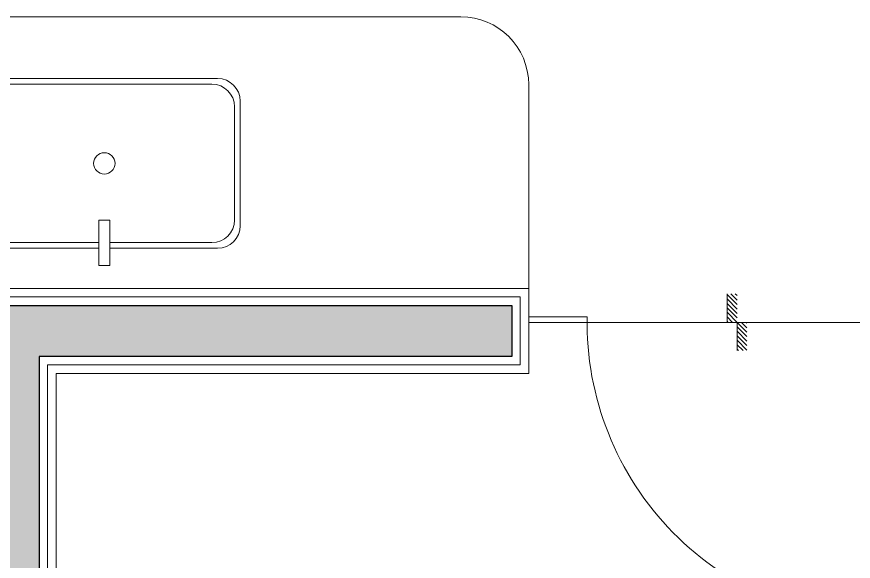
# Model space of a CAD drawing. Header units: inches. Extents: x 211391 to 214260, y -106888 to -102532.
# Drawn here: x 213209.2 to 213283.1, y -106688.5 to -106640.4 of the extents above; entities that cross this region are included whole.
import ezdxf

# ---------------------------------------------------------------- set-up
doc = ezdxf.new("R2010")
doc.units = ezdxf.units.IN
doc.header["$MEASUREMENT"] = 0
doc.layers.get('0').update_dxf_attribs({"color": 4})
for name, color, linetype, lineweight in [('counter', 177, 'Continuous', 13), ('DROP', 1, 'Continuous', 5), ('FIXTURES', 8, 'Continuous', 9), ('GLASS', 4, 'Continuous', 18), ('HATCH', 251, 'Continuous', 13), ('STONE', 1, 'Continuous', 18), ('WALL', 5, 'Continuous', 25)]:
    doc.layers.add(name, color=color, linetype=linetype, lineweight=lineweight)

# ---------------------------------------------------------------- blocks, each defined once
blk = doc.blocks.new('AETJUEU')
at = {"layer": 'FIXTURES'}
for p, q in [((67937.682, -56339.054), (67936.693, -56339.054)), ((67936.693, -56339.054), (67936.693, -56343.072)), ((67937.682, -56343.072), (67937.682, -56339.054)), ((67936.693, -56340.576), (67927.188, -56340.576)), ((67947.188, -56340.576), (67937.682, -56340.576)), ((67936.693, -56341.076), (67927.688, -56341.076)), ((67946.688, -56341.076), (67937.682, -56341.076)), ((67925.188, -56342.576), (67925.188, -56353.576)), ((67949.188, -56353.576), (67949.188, -56342.576)), ((67925.688, -56343.076), (67925.688, -56353.076)), ((67936.693, -56343.072), (67937.682, -56343.072)), ((67948.688, -56353.076), (67948.688, -56343.076)), ((67927.688, -56355.076), (67946.688, -56355.076)), ((67927.188, -56355.576), (67947.188, -56355.576))]:
    blk.add_line(p, q, dxfattribs=at)
blk.add_circle((67937.188, -56348.076), 0.945, dxfattribs=at)
for centre, start, end in [((67927.188, -56342.576), 90, 180), ((67947.188, -56342.576), 0, 90), ((67927.688, -56343.076), 90, 180), ((67946.688, -56343.076), 0, 90), ((67927.688, -56353.076), 180, 270), ((67946.688, -56353.076), 270, 0), ((67927.188, -56353.576), 180, 270), ((67947.188, -56353.576), 270, 0)]:
    blk.add_arc(centre, 2, start, end, dxfattribs=at)
blk = doc.blocks.new('*X6')
at = {"color": 0}
for p, q in [((0, 0), (6, 6)), ((0, 2.65), (3.35, 6)), ((0, 5.3), (0.7, 6)), ((2.65, 0), (8.65, 6)), ((5.3, 0), (11.3, 6)), ((7.95, 0), (13.95, 6)), ((10.61, 0), (16.61, 6)), ((-16.76, -3.5), (-13.26, 0)), ((-16.76, -0.85), (-15.91, 0)), ((-16.42, -5.81), (-10.61, 0)), ((-13.76, -5.81), (-7.95, 0)), ((-11.11, -5.81), (-5.3, 0)), ((-8.46, -5.81), (-2.65, 0)), ((-5.81, -5.81), (0, 0)), ((13.26, 0), (17.04, 3.78)), ((15.91, 0), (17.04, 1.13)), ((-3.16, -5.81), (0, -2.65)), ((-0.51, -5.81), (0, -5.3))]:
    blk.add_line(p, q, dxfattribs=at)
blk = doc.blocks.new('4 UQ46U')
at = {"layer": 'DROP', "lineweight": 5}
blk.add_lwpolyline([(67308.827, -52969.15), (67308.827, -52972.456), (67307.643, -52972.456), (67307.643, -52975.818)], dxfattribs=at)
at = {"layer": 'DROP', "lineweight": 5, "extrusion": (0, 0, -1), "xscale": 0.1972594911858323, "yscale": 0.1972594911858323, "zscale": -0.1972594911858323, "rotation": 270}
blk.add_blockref('*X6', (-67308.827, -52972.456), dxfattribs=at)

msp = doc.modelspace()

# ---------------------------------------------------------------- hatches: boundary and pattern name
at = {"layer": 'HATCH', "ltscale": 15}
h = msp.add_hatch(color=256, dxfattribs=at)
h.dxf.hatch_style = 1
h.paths.add_polyline_path([(213252.888, -106665.905), (213180.888, -106665.905), (213180.888, -106670.405), (213206.638, -106670.405), (213206.638, -106733.405), (213141.888, -106733.405), (213141.888, -106742.405), (213129.888, -106742.405), (213129.888, -106745.405), (213144.888, -106745.405), (213144.888, -106748.405), (213147.888, -106748.405), (213147.888, -106746.905), (213149.388, -106746.905), (213149.388, -106748.405), (213153.888, -106748.405), (213153.888, -106742.405), (213279.888, -106742.405), (213279.888, -106748.405), (213284.388, -106748.405), (213284.388, -106746.905), (213285.888, -106746.905), (213285.888, -106748.405), (213288.888, -106748.405), (213288.888, -106745.405), (213303.888, -106745.405), (213303.888, -106742.405), (213291.888, -106742.405), (213291.888, -106733.405), (213284.184, -106733.405), (213284.184, -106737.905), (213219.117, -106737.905), (213219.117, -106733.405), (213211.138, -106733.405), (213211.138, -106670.405), (213252.888, -106670.405)])

# ---------------------------------------------------------------- linework, layer by layer
at = {"layer": 'counter', "ltscale": 20}
for p, q in [((213185.388, -106640.405), (213248.388, -106640.405)), ((213254.388, -106646.405), (213254.388, -106664.405))]:
    msp.add_line(p, q, dxfattribs=at)
msp.add_arc((213248.388, -106646.405), 6, 0, 90, dxfattribs=at)
at = {"layer": 'DROP', "ltscale": 20}
msp.add_line((213259.545, -106667.405), (213286.05, -106667.4), dxfattribs=at)
at = {"layer": 'GLASS', "ltscale": 10}
for p, q in [((213254.388, -106666.905), (213259.55, -106666.905)), ((213254.388, -106667.405), (213259.545, -106667.405))]:
    msp.add_line(p, q, dxfattribs=at)
msp.add_arc((213286.05, -106667.4), 26.505, 178.92908, 270, dxfattribs=at)
at = {"layer": 'STONE'}
for points in [[(213200.638, -106687.386), (213200.638, -106671.905), (213179.388, -106671.905), (213179.388, -106664.405), (213254.388, -106664.405), (213254.388, -106671.905), (213212.638, -106671.905), (213212.638, -106731.905), (213220.616, -106731.905), (213220.616, -106736.405)], [(213201.388, -106686.636), (213201.388, -106671.155), (213180.138, -106671.155), (213180.138, -106665.155), (213253.638, -106665.155), (213253.638, -106671.155), (213211.888, -106671.155), (213211.888, -106732.655), (213219.866, -106732.655), (213219.866, -106737.155), (213283.433, -106737.155)]]:
    msp.add_lwpolyline(points, dxfattribs=at)
at = {"layer": 'WALL', "ltscale": 20}
for p, q in [((213180.888, -106665.905), (213252.888, -106665.905)), ((213252.888, -106665.905), (213252.888, -106670.405)), ((213252.888, -106670.405), (213211.138, -106670.405)), ((213211.138, -106670.405), (213211.138, -106733.405))]:
    msp.add_line(p, q, dxfattribs=at)

# ---------------------------------------------------------------- block references
at = {"layer": 'DROP', "ltscale": 20, "xscale": -0.7535655759087191, "yscale": 0.7535655759087191, "zscale": 0.7535655759087191, "rotation": 180}
msp.add_blockref('4 UQ46U', (162551.183, -146585.623), dxfattribs=at)
at = {"layer": 'FIXTURES', "xscale": -1, "rotation": 180}
msp.add_blockref('AETJUEU', (145279.713, -163001.436), dxfattribs=at)

doc.saveas('drawing.dxf')
